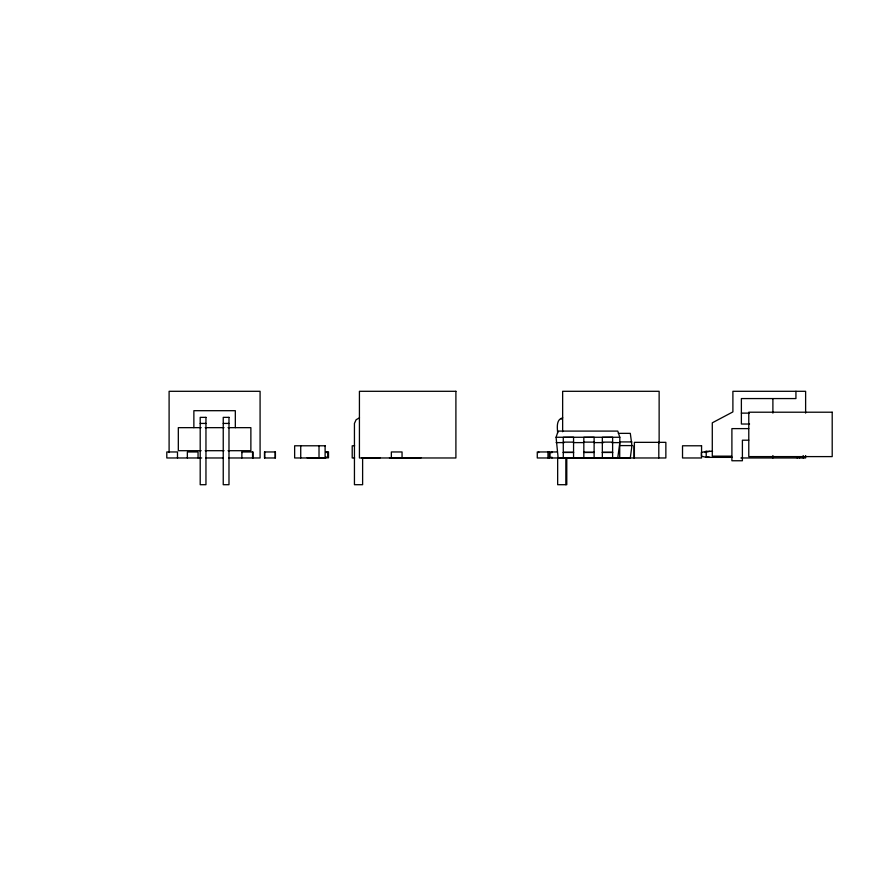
<?xml version="1.0" encoding="UTF-8"?>
<svg xmlns="http://www.w3.org/2000/svg" width="876" height="876" viewBox="0 0 876 876"><rect width="100%" height="100%" fill="white"/><g stroke="black" fill="none" stroke-linecap="round" stroke-linejoin="round"><path stroke-width="1.31" d="M617.766 457.83L619.814 442.61L619.814 437.266L617.766 431.091L558.132 431.091L556.085 437.266L558.132 457.83L630.304 457.83L631.946 445.588L630.304 433.357L618.346 433.357M561.253 419.133L562.02 418.618M359.488 417.819L356.127 419.735L354.441 423.426L354.441 484.702L362.62 484.702L362.62 457.973M562.71 417.819C555.921 419.385 557.333 427.893 557.662 432.952M712.56 451.304L706.22 451.304L701.369 452.52L701.369 456.155L706.22 457.371L730.464 457.371A6.066 6.066 0 0 0 732.04 457.162M705.005 452.52L709.856 451.304M741.381 413.122L749.254 413.122M200.199 423.426L205.959 423.426M223.238 423.426L228.986 423.426M749.56 424.028L741.381 424.028L741.381 398.569L795.934 398.569L795.934 391.298M201.162 427.663L178.321 427.663L178.321 450.702L201.162 450.702M205.192 427.663L224.004 427.663M228.034 427.663L250.875 427.663L250.875 450.702L228.034 450.702M748.783 428.616L731.898 428.616L731.898 460.754L742.399 460.754L742.399 440.201L748.783 440.201M556.085 437.266L619.814 437.266M619.715 441.92L631.946 441.92M563.279 442.128L573.561 442.128M583.832 442.128L594.114 442.128M602.338 442.128L612.62 442.128M556.085 442.61L564.221 442.61M573.714 442.61L583.208 442.61M594.048 442.61L603.542 442.61M611.678 442.61L619.814 442.61M619.715 445.588L631.946 445.588M354.649 445.785L352.207 445.785L352.207 457.973L354.649 457.973M205.192 450.702L224.004 450.702M557.355 451.961L537.273 451.961L537.273 457.973L665.859 457.973L665.859 442.347L634.388 442.347L634.388 457.973M563.279 452.279L573.561 452.279M583.832 452.279L594.114 452.279M602.338 452.279L612.62 452.279M563.279 452.476L573.561 452.476M583.832 452.476L594.114 452.476M602.338 452.476L612.62 452.476M731.602 456.155L712.287 456.155L712.287 422.812L732.894 411.906L732.894 391.298L805.624 391.298L805.624 413.122M563.279 457.732L573.561 457.732M594.114 457.732L582.814 457.83M602.338 457.732L612.62 457.732M307.126 457.83L328.511 457.83L328.511 451.808L325.839 451.808L325.839 452.476L327.843 452.476L327.843 457.152L325.839 457.152L325.839 457.83M361.821 457.83L380.184 457.83M389.47 457.83L421.038 457.83M201.699 457.973L166.801 457.973L166.801 451.961L177.489 451.961L177.489 457.973M205.772 457.973L223.424 457.973M228.855 457.973L260.084 457.973L260.084 391.298L169.101 391.298L169.101 452.531M740.888 457.973L805.624 457.973L805.624 455.553M707.436 456.757L709.856 457.371M803.204 455.553L803.204 457.973M772.895 398.569L772.895 413.122M772.895 455.553L772.895 457.973M706.22 451.304L706.22 457.371M659.135 443.004L659.135 391.298L562.644 391.298L562.644 431.726M658.807 442.347L658.807 457.973M634.049 445.785L634.049 457.973M619.715 442.928L619.715 457.83M612.62 457.83L612.62 437.266L602.338 437.354L602.338 457.83M594.114 457.83L594.114 437.266L583.832 437.354L583.832 457.83M573.561 457.83L573.561 437.266L563.279 437.354L563.279 457.83M566.783 457.973L566.783 484.702L557.662 484.702L557.662 457.469M565.841 457.973L565.841 484.702M552.011 451.961L552.011 452.629L550.008 452.629L550.008 457.305L552.011 457.305L552.011 457.973M549.372 451.961L549.34 457.973M547.971 451.961L547.971 457.973M538.674 451.961L538.674 452.629M402.051 457.973L402.051 451.961L391.353 451.961L391.353 457.973M319.017 445.785L319.017 457.973M300.731 445.785L300.731 457.973M275.184 451.961L275.184 457.973M264.716 451.961L264.716 457.973M253.022 457.973L253.022 451.961L241.864 451.961L241.864 457.973M252.562 451.961L252.562 457.973M242.323 451.961L242.323 452.629M235.326 427.663L235.326 410.691L193.87 410.691L193.87 427.663M198.053 457.973L198.053 451.961L187.355 451.961L187.355 457.973M797.138 457.973A1.215 1.215 0 0 1 798.354 456.757A1.215 1.215 0 0 1 799.569 457.973M455.903 391.298L359.423 391.298L359.423 457.973L455.903 457.973L455.903 391.298M832.2 412.213L748.783 412.213L748.783 456.604L832.2 456.604L832.2 412.213M205.959 417.359L200.199 417.359L200.199 484.702L205.959 484.702L205.959 417.359M228.986 417.359L223.238 417.359L223.238 484.702L228.986 484.702L228.986 417.359M325.105 445.785L294.643 445.785L294.643 457.973L325.105 457.973L325.105 445.785M701.567 445.785L682.524 445.785L682.524 457.973L701.567 457.973L701.567 445.785M275.414 451.961L264.486 451.961L264.486 457.973L275.414 457.973L275.414 451.961"/></g></svg>
